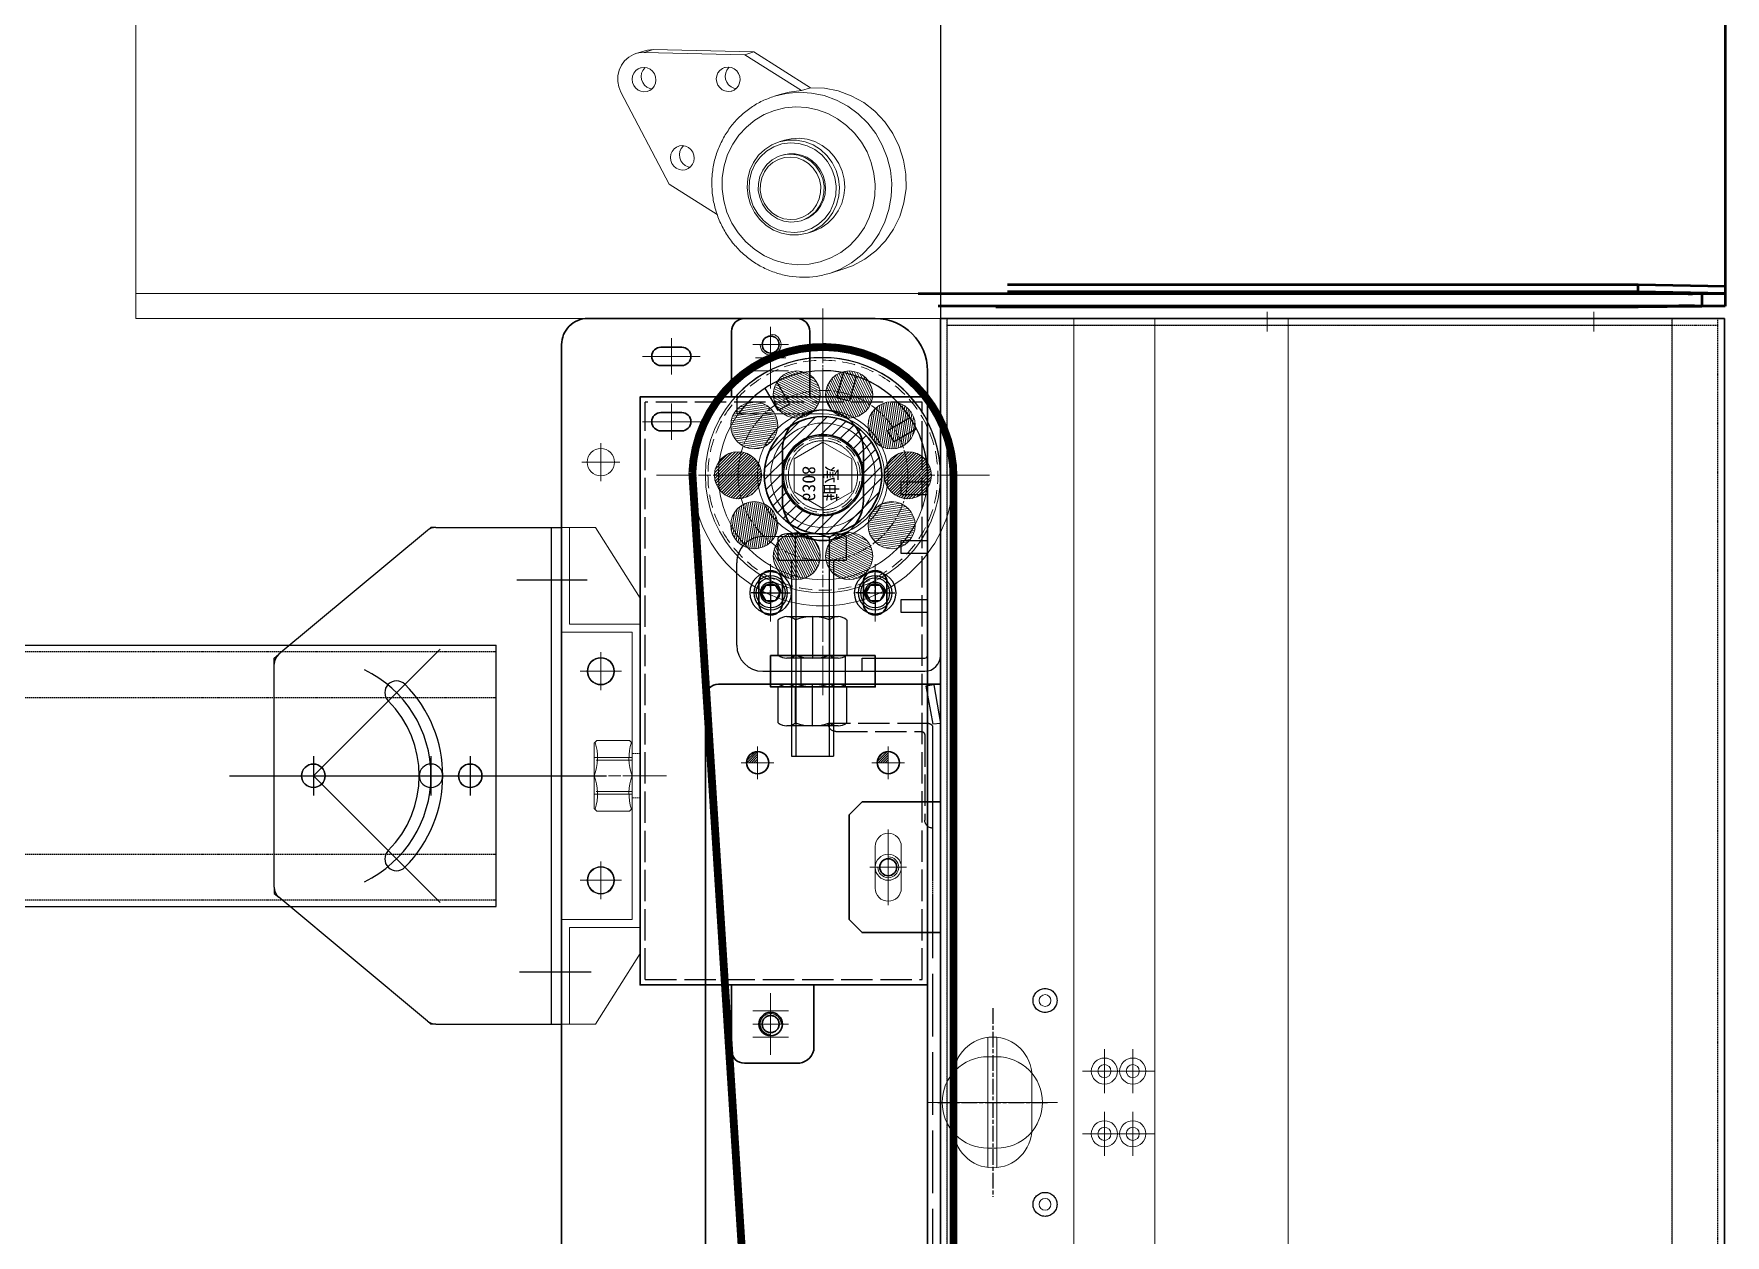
# Model space of a CAD drawing. Header units: millimetres. Extents: x 845401 to 948039, y 511594 to 550263.
# Drawn here: x 943122 to 943769, y 534591 to 535051 of the extents above; entities that cross this region are included whole.
import ezdxf

# ---------------------------------------------------------------- set-up
doc = ezdxf.new("R2010")
doc.units = ezdxf.units.MM
for name, pattern in [('ACAD_ISO02W100', [15, 12, -3]), ('AM_ISO02W050', [7.5, 6, -1.5]), ('AM_ISO08W050', [18, 12, -1.5, 3, -1.5]), ('AM_ISO08W050x2', [9, 6, -0.75, 1.5, -0.75]), ('CENTER', [0]), ('CENTER1', [28, 25, -1, 1, -1]), ('CENTER2', [28.575, 19.05, -3.175, 3.175, -3.175]), ('CENTERX2', [4, 2.5, -0.5, 0.5, -0.5]), ('DASHED', [0.75, 0.5, -0.25]), ('DASHED2', [0.375, 0.25, -0.125]), ('HIDDEN', [0.375, 0.25, -0.125])]:
    doc.linetypes.add(name, pattern=pattern)
for name, color, linetype in [('00', 7, 'Continuous'), ('1轮廓实线层', 7, 'Continuous'), ('21', 1, 'Continuous'), ('2细线层', 4, 'Continuous'), ('3中心线层', 1, 'CENTER'), ('4虚线层', 6, 'DASHED'), ('5剖面线层', 2, 'Continuous'), ('CK_LEVEL_1', 7, 'Continuous'), ('CL', 7, 'Continuous'), ('DIM', 2, 'Continuous'), ('虚线', 4, 'ACAD_ISO02W100')]:
    doc.layers.add(name, color=color, linetype=linetype)
for name, color, linetype, lineweight in [('A-剖-0.10mm.......SECT-L01', 255, 'Continuous', 18), ('AM_3', 6, 'AM_ISO02W050', 25), ('AM_7', 4, 'AM_ISO08W050', 25), ('中心线', 1, 'CENTER', 9), ('剖面线', 6, 'Continuous', 15), ('可见 (ISO)', 7, 'Continuous', 50), ('粗实线', 7, 'Continuous', 30), ('细实线', 2, 'Continuous', 18)]:
    doc.layers.add(name, color=color, linetype=linetype, lineweight=lineweight)

# ---------------------------------------------------------------- blocks, each defined once
blk = doc.blocks.new('G$CD3C57BF2')
blk.add_line((1458.53, 317.92), (2538.03, 317.92))
at = {"color": 0, "lineweight": 9}
blk.add_line((2528.5, 317.92), (2528.5, 9.92), dxfattribs=at)
at = {"color": 0, "linetype": 'Continuous', "lineweight": 9}
for p, q in [((2519.05, 280.98), (2520.76, 275.44)), ((2449.79, 268.14), (2436.05, 246.42)), ((2449.79, 268.14), (2450.85, 264.71)), ((2504.72, 269.02), (2505.35, 266.99)), ((2450.85, 264.71), (2437.11, 243)), ((2452.3, 256.49), (2452.96, 254.39)), ((2469.82, 258.18), (2470.45, 256.15)), ((2436.05, 246.42), (2435.15, 207.93)), ((2436.05, 246.42), (2437.11, 243)), ((2437.11, 243), (2436.22, 204.5)), ((2486.61, 214.11), (2498.24, 232.49)), ((2451.43, 195.62), (2486.61, 214.11)), ((2435.15, 207.93), (2436.22, 204.5)), ((2435.59, 204.81), (2436.65, 201.38))]:
    blk.add_line(p, q, dxfattribs=at)
for points in [[(2519.05, 280.98), (2517.83, 284.26), (2515.34, 288.96), (2512.13, 293.21), (2508.26, 296.92), (2503.84, 299.98), (2498.96, 302.34), (2493.76, 303.93), (2488.34, 304.72), (2482.85, 304.68), (2477.42, 303.81), (2472.17, 302.14), (2467.23, 299.71), (2462.73, 296.58), (2458.76, 292.82), (2455.43, 288.52), (2452.81, 283.78), (2450.98, 278.72), (2449.96, 273.47), (2449.79, 268.14)], [(2505.55, 294.45), (2501.09, 296.65), (2496.33, 298.2), (2491.38, 299.07), (2486.33, 299.24), (2481.3, 298.72), (2476.38, 297.51), (2471.67, 295.63), (2467.28, 293.13), (2463.28, 290.06), (2459.76, 286.47), (2456.8, 282.44), (2454.45, 278.06), (2452.75, 273.4), (2451.76, 268.58), (2451.47, 263.68), (2451.91, 258.8), (2452.96, 254.39)], [(2503.21, 288.79), (2499.4, 290.66), (2495.34, 291.98), (2491.12, 292.73), (2486.82, 292.88), (2482.53, 292.43), (2478.33, 291.4), (2474.32, 289.8), (2470.57, 287.67), (2467.16, 285.04), (2464.16, 281.98), (2461.63, 278.55), (2459.62, 274.81), (2458.18, 270.84), (2457.33, 266.72), (2457.09, 262.54), (2457.46, 258.39), (2458.44, 254.33), (2460.01, 250.47), (2462.14, 246.87), (2464.77, 243.62), (2467.86, 240.78), (2471.33, 238.41)], [(2520.76, 275.44), (2519.23, 279.44), (2516.74, 283.92), (2513.58, 287.97), (2509.82, 291.51), (2505.55, 294.45)], [(2471.33, 238.41), (2475.32, 236.46), (2479.59, 235.12), (2484.02, 234.41), (2488.53, 234.36), (2493.02, 234.95), (2497.37, 236.19), (2501.5, 238.04), (2505.31, 240.47), (2508.71, 243.41), (2511.64, 246.8), (2514.02, 250.56), (2515.81, 254.62), (2516.96, 258.87), (2517.44, 263.24), (2517.25, 267.61), (2516.39, 271.89), (2514.88, 275.99), (2512.75, 279.81), (2510.06, 283.26), (2506.85, 286.28), (2503.21, 288.79)], [(2496.89, 278.8), (2494.06, 280.14), (2491.02, 280.97), (2487.87, 281.28), (2484.7, 281.05), (2481.61, 280.29), (2478.69, 279.02), (2476.03, 277.28), (2473.71, 275.13), (2471.8, 272.63), (2470.37, 269.85), (2469.44, 266.88), (2469.06, 263.82), (2469.24, 260.74), (2469.82, 258.18)], [(2497.52, 276.77), (2494.52, 278.17), (2491.28, 279.01), (2487.94, 279.25), (2484.59, 278.89), (2481.36, 277.93), (2478.34, 276.43), (2475.66, 274.41), (2473.39, 271.96), (2471.61, 269.16), (2470.39, 266.09), (2469.77, 262.87), (2469.76, 259.61), (2470.45, 256.15)], [(2504.72, 269.02), (2504.58, 269.44), (2503.34, 272.25), (2501.6, 274.79), (2499.43, 277), (2496.89, 278.8)], [(2497.05, 275.64), (2494.03, 277.02), (2490.78, 277.8), (2487.42, 277.95), (2484.08, 277.46), (2480.9, 276.35), (2477.98, 274.65), (2475.45, 272.45), (2473.4, 269.82), (2471.91, 266.86), (2471.04, 263.68), (2470.82, 260.42), (2471.26, 257.19), (2472.34, 254.12), (2474.02, 251.32), (2476.24, 248.91), (2478.91, 246.97)], [(2494.85, 272.16), (2492.71, 273.16), (2490.4, 273.76), (2488.01, 273.93), (2485.62, 273.67), (2483.31, 273), (2481.16, 271.92), (2479.24, 270.48), (2477.62, 268.73), (2476.35, 266.72), (2475.48, 264.54), (2475.03, 262.24), (2475.02, 259.91), (2475.52, 257.44)], [(2495.02, 271.64), (2492.57, 272.74), (2489.93, 273.32), (2487.21, 273.35), (2484.53, 272.84), (2482.01, 271.79), (2479.76, 270.27), (2477.88, 268.33), (2476.44, 266.06), (2475.51, 263.56), (2475.14, 260.93), (2475.34, 258.31), (2475.68, 256.91)], [(2494.55, 270.5), (2492.3, 271.52), (2489.87, 272.05), (2487.37, 272.08), (2484.9, 271.61), (2482.59, 270.65), (2480.51, 269.24), (2478.78, 267.46), (2477.46, 265.37), (2476.61, 263.07), (2476.26, 260.66), (2476.44, 258.24), (2477.14, 255.92), (2478.32, 253.8), (2479.93, 251.98), (2481.91, 250.52)], [(2478.91, 246.97), (2481.93, 245.59), (2485.18, 244.81), (2488.54, 244.66), (2491.88, 245.15), (2495.07, 246.26), (2497.98, 247.96), (2500.52, 250.16), (2502.57, 252.79), (2504.06, 255.75), (2504.93, 258.93), (2505.15, 262.19), (2504.71, 265.42), (2503.63, 268.49), (2501.94, 271.29), (2499.72, 273.7), (2497.05, 275.64)], [(2500.45, 265.17), (2499.64, 267.14), (2498.38, 269.1), (2496.77, 270.79), (2494.85, 272.16)], [(2505.35, 266.99), (2504.22, 269.74), (2502.46, 272.48), (2500.2, 274.85), (2497.52, 276.77)], [(2478.28, 246.37), (2481.29, 244.97), (2484.52, 244.13), (2487.86, 243.89), (2491.21, 244.25), (2494.45, 245.2), (2497.46, 246.71), (2500.15, 248.72), (2502.41, 251.18), (2504.19, 253.98), (2505.41, 257.04), (2506.04, 260.26), (2506.04, 263.52), (2505.35, 266.99)], [(2481.91, 250.52), (2484.16, 249.51), (2486.59, 248.98), (2489.09, 248.95), (2491.55, 249.42), (2493.87, 250.38), (2495.94, 251.78), (2497.68, 253.57), (2499, 255.66), (2499.85, 257.96), (2500.19, 260.37), (2500.01, 262.79), (2499.32, 265.11), (2498.14, 267.23), (2496.53, 269.05), (2494.55, 270.5)], [(2500.61, 264.65), (2500.2, 265.77), (2498.92, 268.07), (2497.17, 270.06), (2495.02, 271.64)], [(2450.85, 264.71), (2451.42, 260.01), (2452.3, 256.49)], [(2481.27, 249.92), (2483.72, 248.82), (2486.36, 248.24), (2489.08, 248.2), (2491.76, 248.72), (2494.28, 249.76), (2496.53, 251.29), (2498.42, 253.23), (2499.85, 255.5), (2500.78, 258), (2501.15, 260.62), (2500.96, 263.25), (2500.61, 264.65)], [(2470.45, 256.15), (2471.58, 253.4), (2473.34, 250.65), (2475.6, 248.28), (2478.28, 246.37)], [(2475.68, 256.91), (2476.09, 255.78), (2477.37, 253.48), (2479.13, 251.5), (2481.27, 249.92)], [(2442.01, 235.28), (2441.94, 235.55), (2441.82, 236.73), (2442.02, 237.9), (2442.52, 238.99), (2443.3, 239.92), (2444.29, 240.63), (2445.44, 241.07), (2446.65, 241.22), (2447.86, 241.05), (2448.97, 240.58)], [(2450.05, 239.66), (2449.92, 238.86), (2449.41, 237.77), (2448.64, 236.84), (2447.64, 236.13), (2446.5, 235.69), (2445.28, 235.55), (2444.08, 235.72), (2442.96, 236.19)], [(2448.97, 240.58), (2449.92, 239.84), (2450.63, 238.89), (2450.99, 238.06)], [(2442.96, 236.19), (2442.02, 236.92), (2441.88, 237.1)], [(2444.03, 232.76), (2443.08, 233.49), (2442.37, 234.44), (2442.01, 235.28)], [(2450.99, 238.06), (2451.06, 237.79), (2451.18, 236.61), (2450.98, 235.44), (2450.48, 234.35), (2449.7, 233.41), (2448.71, 232.7), (2447.56, 232.26), (2446.35, 232.12), (2445.14, 232.29), (2444.03, 232.76)], [(2472.07, 217.74), (2471.99, 218.01), (2471.87, 219.18), (2472.07, 220.36), (2472.57, 221.45), (2473.35, 222.38), (2474.34, 223.09), (2475.49, 223.53), (2476.71, 223.67), (2477.91, 223.5), (2479.03, 223.04)], [(2480.11, 222.12), (2479.97, 221.32), (2479.47, 220.23), (2478.69, 219.3), (2477.7, 218.59), (2476.55, 218.15), (2475.33, 218.01), (2474.13, 218.18), (2473.01, 218.64)], [(2481.04, 220.52), (2481.11, 220.25), (2481.23, 219.07), (2481.03, 217.9), (2480.53, 216.81), (2479.75, 215.87), (2478.76, 215.16), (2477.62, 214.72), (2476.4, 214.58), (2475.19, 214.75), (2474.08, 215.22)], [(2479.03, 223.04), (2479.97, 222.3), (2480.68, 221.35), (2481.04, 220.52)], [(2473.01, 218.64), (2472.07, 219.38), (2471.93, 219.56)], [(2474.08, 215.22), (2473.13, 215.95), (2472.42, 216.9), (2472.07, 217.74)], [(2435.15, 207.93), (2435.33, 205.84), (2435.59, 204.81)], [(2442.14, 203.09), (2442.06, 203.36), (2441.94, 204.54), (2442.14, 205.71), (2442.65, 206.8), (2443.42, 207.73), (2444.42, 208.44), (2445.56, 208.88), (2446.78, 209.03), (2447.98, 208.86), (2449.1, 208.39)], [(2450.18, 207.47), (2450.04, 206.67), (2449.54, 205.58), (2448.76, 204.65), (2447.77, 203.94), (2446.62, 203.5), (2445.41, 203.36), (2444.2, 203.53), (2443.08, 204)], [(2449.1, 208.39), (2450.04, 207.65), (2450.75, 206.7), (2451.11, 205.87)], [(2436.22, 204.5), (2436.39, 202.42), (2436.65, 201.38)], [(2436.65, 201.38), (2437, 200.43), (2438.03, 198.61), (2439.42, 197.04), (2441.12, 195.79), (2443.06, 194.92), (2445.15, 194.45), (2447.31, 194.41), (2449.43, 194.81), (2451.43, 195.62)], [(2443.08, 204), (2442.14, 204.73), (2442, 204.91)], [(2444.15, 200.57), (2443.2, 201.3), (2442.49, 202.25), (2442.14, 203.09)], [(2451.11, 205.87), (2451.18, 205.6), (2451.3, 204.42), (2451.1, 203.25), (2450.6, 202.16), (2449.82, 201.22), (2448.83, 200.51), (2447.69, 200.07), (2446.47, 199.93), (2445.26, 200.1), (2444.15, 200.57)]]:
    blk.add_lwpolyline(points, dxfattribs=at)
for points in [[(2468.29, 235.22), (2473.03, 232.91), (2478.09, 231.33), (2483.36, 230.51), (2488.71, 230.48), (2494.02, 231.24), (2499.17, 232.76), (2504.03, 235.02), (2508.5, 237.96), (2512.47, 241.51), (2515.86, 245.6), (2518.58, 250.12), (2520.58, 254.97), (2521.82, 260.04), (2522.27, 265.22), (2521.91, 270.4), (2520.76, 275.44)], [(2452.96, 254.39), (2454.79, 249.75), (2457.3, 245.42), (2460.43, 241.5), (2464.11, 238.08), (2468.29, 235.22)]]:
    blk.add_spline(points, degree=3, dxfattribs=at)
at = {"layer": 'CK_LEVEL_1', "color": 0, "lineweight": 9}
blk.add_line((2538.03, 9.92), (1417.03, 9.92), dxfattribs=at)
at = {"layer": 'DIM', "color": 0, "lineweight": 9}
blk.add_line((2538.03, 9.92), (2538.03, 317.92), dxfattribs=at)
at = {"layer": '可见 (ISO)'}
for p, q in [((12.01, 618.21), (2533.33, 618.21)), ((2525.76, 618.21), (2525.18, 584.98)), ((2528.42, 618.21), (2527.83, 584.98)), ((2528.55, 618.21), (2528.55, 309.34)), ((2533.24, 317), (2533.24, 618.21)), ((2533.33, 618.21), (2533.7, 584.98)), ((2528.21, 609.34), (2528.45, 609.34)), ((2528.21, 606.68), (2528.21, 609.34)), ((2528.45, 609.34), (2533.3, 609.34)), ((2528.5, 309.34), (2528.5, 609.34)), ((2533.27, 609.34), (2533.27, 317)), ((2533.3, 609.34), (2533.46, 609.34)), ((2533.46, 609.34), (2533.46, 606.68)), ((2528.45, 606.68), (2528.21, 606.68)), ((2528.42, 606.68), (2528.21, 606.68)), ((2528.5, 602.19), (2528.42, 606.68)), ((2528.5, 339.08), (2528.5, 604.03)), ((2533.33, 606.68), (2533.27, 601.92)), ((2533.27, 339.08), (2533.27, 604.03)), ((2533.46, 606.68), (2533.3, 606.68)), ((2533.33, 606.68), (2533.46, 606.68)), ((2527.83, 584.98), (2525.18, 584.98)), ((2525.18, 584.98), (2525.18, 343.57)), ((2527.83, 584.98), (2527.83, 343.57)), ((2533.7, 584.98), (2533.7, 339.08))]:
    blk.add_line(p, q, dxfattribs=at)
for centre, major_axis, ratio, start_param, end_param in [((2528.45, 604.03), (0, 5.31), 0.017535, 4.712389, 7.330383), ((2533.3, 604.03), (0, 5.31), 0.011242, -1.047198, 2.617994), ((2528.45, 604.03), (0, 2.66), 0.017535, 4.712389, 6.283185), ((2533.3, 604.03), (0, 2.66), 0.011242, 0, 1.570796)]:
    blk.add_ellipse(centre, major_axis=major_axis, ratio=ratio, start_param=start_param, end_param=end_param, dxfattribs=at)
blk = doc.blocks.new('A$C5FC54899')
at = {"color": 1, "linetype": 'CENTER', "lineweight": -2, "ltscale": 3}
for p, q in [((14.5, 13), (14.5, 0)), ((0, 6.5), (29, 6.5))]:
    blk.add_line(p, q, dxfattribs=at)
at = {"color": 0, "linetype": 'ByBlock', "lineweight": -2}
blk.add_lwpolyline([(6.5, 1.5), (22.5, 1.5, 0.414214), (27.5, 6.5, 0.414214), (22.5, 11.5), (6.5, 11.5, 0.414214), (1.5, 6.5, 0.414214)], format="xyb", close=True, dxfattribs=at)
blk = doc.blocks.new('A$C4D7926B7')
at = {"layer": '粗实线'}
blk.add_lwpolyline([(5, -5), (5, -5), (0, 0), (0, 30), (50, 30), (50, 0), (45, -5), (5, -5)], dxfattribs=at)
at = {"layer": '虚线', "color": 4, "linetype": 'DASHED'}
blk.add_line((0, 27), (50, 27), dxfattribs=at)
at = {"color": 0, "linetype": 'ByBlock', "lineweight": -2}
blk.add_blockref('A$C5FC54899', (10.5, 3.5), dxfattribs=at)
blk = doc.blocks.new('G$CAE280B22')
at = {"color": 1}
for p, q in [((24.76, 49.84), (24.76, 0)), ((0, 26.62), (49.52, 26.62)), ((0, 23.22), (49.52, 23.22))]:
    blk.add_line(p, q, dxfattribs=at)
blk.add_lwpolyline([(24.76, 5.72), (24.76, 5.72, 0.414214), (42.26, 23.22), (42.26, 26.62, 0.414214), (24.76, 44.12), (24.76, 44.12, 0.414214), (7.26, 26.62), (7.26, 23.22, 0.414214)], format="xyb", close=True)
blk = doc.blocks.new('G$CD2AE9158')
at = {"layer": 'A-剖-0.10mm.......SECT-L01'}
for radius in [5, 2.5]:
    blk.add_circle((8.42, 8.42), radius, dxfattribs=at)
at = {"layer": '中心线'}
for p, q in [((8.42, 16.84), (8.42, 0)), ((16.84, 8.42), (0, 8.42))]:
    blk.add_line(p, q, dxfattribs=at)
blk = doc.blocks.new('A$Cf8422c05')
at = {"layer": 'A-剖-0.10mm.......SECT-L01'}
for p, q in [((1302.5, 315, 5928.22), (2.5, 315, -1976.07)), ((5, 37.5, -1975.93), (5, 315, -1960.14)), ((1302.5, 117, 473.97), (2.5, 117, -7430.33)), ((1302.5, 37.5, 5928.22), (2.5, 37.5, -1976.07))]:
    blk.add_line(p, q, dxfattribs=at)
at = {"layer": '中心线', "linetype": 'Continuous'}
for p, q in [((0, 285, -1990.3), (7.5, 285, -1947.62)), ((0, 160, -1990.3), (7.5, 160, -1947.62))]:
    blk.add_line(p, q, dxfattribs=at)
at = {"layer": '粗实线'}
for p, q in [((2.5, 35, -1976.07), (2.5, 335, -1976.07)), ((1302.5, 335, 5928.22), (2.5, 335, -1976.07)), ((1302.5, 35, 5928.22), (2.5, 35, -1976.07))]:
    blk.add_line(p, q, dxfattribs=at)
at = {"layer": '虚线', "color": 4, "linetype": 'DASHED'}
for p, q in [((1302.5, 332.5, 5928.22), (2.5, 332.5, -1976.07)), ((5, 315, -1960.14), (5, 332.5, -1959.14)), ((2.5, 38, -1976.07), (2.5, 38, -1976.07))]:
    blk.add_line(p, q, dxfattribs=at)
at = {"color": 1, "rotation": 359.9999999928111}
blk.add_blockref('G$CAE280B22', (277.74, 29.9, 5928.22), dxfattribs=at)
at = {"color": 0, "linetype": 'ByBlock', "lineweight": -2, "xscale": -1}
blk.add_blockref('A$C4D7926B7', (237.5, 5, -1976.07), dxfattribs=at)
at = {"layer": 'A-剖-0.10mm.......SECT-L01', "rotation": 269.9999999928111}
for p in [(282.08, 116.98, 5928.22), (306.08, 116.98, 5928.22), (282.08, 106.14, 5928.22), (306.08, 106.14, 5928.22)]:
    blk.add_blockref('G$CD2AE9158', p, dxfattribs=at)
blk = doc.blocks.new('G$C91213870')
for p, q in [((53.59, 35.97), (33.59, 35.97)), ((43.59, 5.97), (43.59, 20.97))]:
    blk.add_line(p, q)
at = {"color": 7, "lineweight": -3}
blk.add_line((33.59, 5.97), (53.59, 5.97), dxfattribs=at)
for centre in [(4.59, 40.97), (82.59, 40.97)]:
    blk.add_circle(centre, 2.25)
for centre, start, end in [((33.59, 20.97), 90, 270), ((53.59, 20.97), 270, 90)]:
    blk.add_arc(centre, 15, start, end)
at = {"layer": 'AM_3', "ltscale": 10}
for centre in [(4.59, 40.97), (82.59, 40.97)]:
    blk.add_circle(centre, 4.59, dxfattribs=at)
at = {"layer": 'AM_7', "linetype": 'AM_ISO08W050x2'}
for p, q in [((43.59, 0), (43.59, 41.93)), ((7.51, 20.97), (79.67, 20.97))]:
    blk.add_line(p, q, dxfattribs=at)
blk = doc.blocks.new('A$Cef386114')
at = {"layer": 'A-剖-0.10mm.......SECT-L01'}
for p, q in [((1302.5, 168, 473.97), (2.5, 168, -7430.33)), ((1302.5, 86, 473.97), (2.5, 86, -7430.33))]:
    blk.add_line(p, q, dxfattribs=at)
at = {"layer": '中心线', "linetype": 'Continuous'}
for p, q in [((0, 285, -1990.3), (7.5, 285, -1947.62)), ((0, 160, -1990.3), (7.5, 160, -1947.62))]:
    blk.add_line(p, q, dxfattribs=at)
at = {"layer": '粗实线'}
for p, q in [((2.5, 35, -1976.07), (2.5, 335, -1976.07)), ((1302.5, 335, 5928.22), (2.5, 335, -1976.07)), ((1302.5, 35, 5928.22), (2.5, 35, -1976.07))]:
    blk.add_line(p, q, dxfattribs=at)
at = {"layer": '虚线', "color": 4, "linetype": 'DASHED'}
for p, q in [((1302.5, 332.5, 5928.22), (2.5, 332.5, -1976.07)), ((5, 315, -1960.14), (5, 332.5, -1959.14)), ((1302.5, 315, 5928.22), (2.5, 315, -1976.07)), ((5, 37.5, -1975.93), (5, 315, -1960.14)), ((1302.5, 37.5, 5928.22), (2.5, 37.5, -1976.07))]:
    blk.add_line(p, q, dxfattribs=at)
blk.add_blockref('G$C91213870', (258.91, 34.04, 5928.22))
at = {"color": 0, "linetype": 'ByBlock', "lineweight": -2, "xscale": -1}
blk.add_blockref('A$C4D7926B7', (237.5, 5, -1976.07), dxfattribs=at)
blk = doc.blocks.new('A$C040F782D12')
for p, q in [((862828.36, -655715.14), (862866.86, -655715.14)), ((862828.36, -655715.14), (862828.36, -655715.14)), ((862868.36, -655716.64), (862868.36, -655755.14)), ((862863.86, -655718.14), (862831.36, -655718.14)), ((862865.36, -655752.14), (862865.36, -655719.64)), ((862868.36, -655755.14), (862868.36, -655755.14))]:
    blk.add_line(p, q)
for centre, radius, start, end in [((862831.36, -655715.14), 3, 180, 270), ((862866.86, -655716.64), 1.5, 0, 90), ((862863.86, -655719.64), 1.5, 0, 90), ((862868.36, -655752.14), 3, 180, 270)]:
    blk.add_arc(centre, radius, start, end)
blk = doc.blocks.new('A$C433C1705')
at = {"layer": '虚线', "ltscale": 5}
blk.add_blockref('A$C040F782D12', (-862828.36, 655755.14), dxfattribs=at)
blk = doc.blocks.new('G$C56B2856F')
at = {"linetype": 'ByBlock', "lineweight": -2}
h = blk.add_hatch(dxfattribs=at)
h.set_pattern_fill('ANSI31', color=0, scale=0.2, style=0)
h.set_pattern_definition([(45, (-3782.49265, -49905.5814), (-0.449012806, 0.449012806), [])])
h.paths.add_polyline_path([(4.25, 0), (0, 0), (0, -4.25, 0.414214)])
at = {"color": 1, "linetype": 'CENTER', "lineweight": -2, "ltscale": 3}
for p, q in [((-6.25, 0), (6.25, 0)), ((0, 6.25), (0, -6.25))]:
    blk.add_line(p, q, dxfattribs=at)
at = {"color": 0, "linetype": 'ByBlock', "lineweight": -2}
blk.add_circle((0, 0), 4.25, dxfattribs=at)
blk = doc.blocks.new('G$C93B904BA')
at = {"color": 1, "linetype": 'CENTER', "lineweight": -2, "ltscale": 3}
for p, q in [((0, 7), (0, -7)), ((-7, 0), (7, 0))]:
    blk.add_line(p, q, dxfattribs=at)
at = {"color": 0, "linetype": 'ByBlock', "lineweight": -2}
blk.add_circle((0, 0), 5, dxfattribs=at)
blk = doc.blocks.new('A$C9d1b3039')
at = {"layer": '中心线', "ltscale": 4}
for p, q in [((130, 18.18, -1976.07), (130, 31.81, -1976.07)), ((136.82, 25, -1976.07), (123.18, 25, -1976.07))]:
    blk.add_line(p, q, dxfattribs=at)
at = {"layer": '粗实线'}
for p, q in [((0, 90, -1976.07), (0, 90, -1976.07)), ((0, 5, -1976.07), (0, 90, -1976.07)), ((1020, 90, -1976.07), (0, 90, -1976.07)), ((470, 0, -1976.07), (5, 0, -1976.07))]:
    blk.add_line(p, q, dxfattribs=at)
blk.add_circle((130, 25, -1976.07), 4.5, dxfattribs=at)
blk.add_arc((5, 5, -1976.07), 5, 180, 270, dxfattribs=at)
at = {"layer": '虚线', "ltscale": 2}
for p, q in [((0.23, 87.4, -1976.07), (15, 90, -1976.07)), ((0.23, 87.4, -1976.07), (0.75, 84.44, -1976.07)), ((0.75, 84.44, -1976.07), (15.26, 87, -1976.07)), ((15, 90, -1976.07), (15.26, 87, -1976.07)), ((1004.74, 87, -1976.07), (15.26, 87, -1976.07))]:
    blk.add_line(p, q, dxfattribs=at)
at = {"color": 0, "linetype": 'ByBlock', "lineweight": -2, "xscale": -1}
for name, p in [('G$C56B2856F', (30, 70, -1976.07)), ('G$C93B904BA', (70, 70, -1976.07)), ('G$C56B2856F', (30, 20, -1976.07))]:
    blk.add_blockref(name, p, dxfattribs=at)
at = {"layer": '虚线', "ltscale": 2, "xscale": -1}
blk.add_blockref('A$C433C1705', (55.02, 47, -1976.07), dxfattribs=at)
blk = doc.blocks.new('A$C008b7379')
at = {"color": 0, "linetype": 'ByBlock', "lineweight": -2}
for centre in [(55, 200, -1976.07), (135, 200, -1976.07), (215, 200, -1976.07)]:
    blk.add_circle(centre, 5.25, dxfattribs=at)
at = {"layer": '中心线'}
for p, q in [((105, 298, -1976.07), (105, 312, -1976.07)), ((170, 315.77, -1976.07), (170, 304.23, -1976.07)), ((210, 315.77, -1976.07), (210, 304.23, -1976.07)), ((94, 305, -1976.07), (116, 305, -1976.07)), ((164.24, 310, -1976.07), (175.77, 310, -1976.07)), ((204.24, 310, -1976.07), (215.77, 310, -1976.07)), ((60, 266.5, -1976.07), (60, 303.5, -1976.07)), ((32, 285, -1976.07), (88, 285, -1976.07)), ((125.23, 285, -1976.07), (144.18, 285, -1976.07)), ((105, 258, -1976.07), (105, 272, -1976.07)), ((10, 270.77, -1976.07), (10, 259.23, -1976.07)), ((170, 265.77, -1976.07), (170, 254.23, -1976.07)), ((4.24, 265, -1976.07), (15.77, 265, -1976.07)), ((94, 265, -1976.07), (116, 265, -1976.07)), ((164.24, 260, -1976.07), (175.77, 260, -1976.07)), ((14.5, 238, -1976.07), (14.5, 216, -1976.07)), ((39.5, 238, -1976.07), (39.5, 216, -1976.07)), ((7.5, 227, -1976.07), (21.5, 227, -1976.07)), ((32.5, 227, -1976.07), (46.5, 227, -1976.07)), ((55, 207.25, -1976.07), (55, 192.75, -1976.07)), ((135, 207.25, -1976.07), (135, 192.75, -1976.07)), ((215, 207.25, -1976.07), (215, 192.75, -1976.07)), ((47.75, 200, -1976.07), (62.25, 200, -1976.07)), ((127.75, 200, -1976.07), (142.25, 200, -1976.07)), ((207.75, 200, -1976.07), (222.25, 200, -1976.07))]:
    blk.add_line(p, q, dxfattribs=at)
at = {"layer": '中心线', "color": 1, "linetype": 'CENTER2', "ltscale": 8}
for p, q in [((270, 270.76, -1976.07), (270, 259.23, -1976.07)), ((275.77, 265, -1976.07), (264.23, 265, -1976.07))]:
    blk.add_line(p, q, dxfattribs=at)
at = {"layer": '粗实线'}
for p, q in [((20, 325, -1976.07), (1250, 325, -1976.07)), ((0, 195, -1976.07), (0, 305, -1976.07)), ((390, 185, -1976.07), (10, 185, -1976.07))]:
    blk.add_line(p, q, dxfattribs=at)
at = {"layer": '粗实线', "elevation": -1976.07}
for points in [[(109, 300.5), (101, 300.5, -0.414214), (96.5, 305, -0.414214), (101, 309.5), (109, 309.5, -0.414214), (113.5, 305, -0.414214)], [(50.5, 300.5), (69.5, 300.5, -0.414214), (85, 285, -0.414214), (69.5, 269.5), (50.5, 269.5, -0.414214), (35, 285, -0.414214)], [(109, 260.5), (101, 260.5, -0.414214), (96.5, 265, -0.414214), (101, 269.5), (109, 269.5, -0.414214), (113.5, 265, -0.414214)], [(11, 223), (11, 231, -0.414214), (14.5, 234.5), (14.5, 234.5, -0.414214), (18, 231), (18, 223, -0.414214), (14.5, 219.5), (14.5, 219.5, -0.414214)], [(36, 223), (36, 231, -0.414214), (39.5, 234.5), (39.5, 234.5, -0.414214), (43, 231), (43, 223, -0.414214), (39.5, 219.5), (39.5, 219.5, -0.414214)]]:
    blk.add_lwpolyline(points, format="xyb", close=True, dxfattribs=at)
blk.add_lwpolyline([(129, 305), (141, 305), (141, 265), (129, 265)], close=True, dxfattribs=at)
at = {"layer": '粗实线'}
for centre, radius in [((170, 310, -1976.07), 4.25), ((210, 310, -1976.07), 3.25), ((10, 265, -1976.07), 3.25), ((170, 260, -1976.07), 4.25)]:
    blk.add_circle(centre, radius, dxfattribs=at)
at = {"layer": '粗实线', "linetype": 'CENTER1'}
blk.add_circle((270, 265, -1976.07), 3.25, dxfattribs=at)
at = {"layer": '粗实线'}
for centre, radius, start, end in [((20, 305, -1976.07), 20, 90, 180), ((10, 195, -1976.07), 10, 180, 270)]:
    blk.add_arc(centre, radius, start, end, dxfattribs=at)
at = {"layer": '细实线'}
for centre in [(210, 310, -1976.07), (10, 265, -1976.07)]:
    blk.add_arc(centre, 4, 270, 180, dxfattribs=at)
at = {"layer": '细实线', "linetype": 'CENTER1'}
blk.add_arc((270, 265, -1976.07), 4, 90, 0, dxfattribs=at)
at = {"layer": '虚线'}
for p, q in [((129, 293.5, -1976.07), (141, 293.5, -1976.07)), ((129, 276.5, -1976.07), (141, 276.5, -1976.07))]:
    blk.add_line(p, q, dxfattribs=at)
blk = doc.blocks.new('6308zza')
h = blk.add_hatch()
h.set_pattern_fill('ANSI31', color=2, scale=0.25, style=0)
h.set_pattern_definition([(45, (-1872.5048, -2641.3872), (-0.561266, 0.561266), [])])
h.paths.add_polyline_path([(9, 32.5, 1), (-9, 32.5, 1)])
h = blk.add_hatch()
h.set_pattern_fill('ANSI31', color=2, scale=0.25, angle=36, style=0)
h.set_pattern_definition([(81, (37.6802, -3237.5578), (-0.78397762, 0.12416986), [])])
h.paths.add_polyline_path([(-28.1, 26.29, 1), (-10.1, 26.29, 1)])
h = blk.add_hatch()
h.set_pattern_fill('ANSI31', color=2, scale=0.25, angle=-36, style=0)
h.set_pattern_definition([(9, (-3067.45665, -1036.2964), (-0.12416986, 0.78397762), [])])
h.paths.add_polyline_path([(10.1, 26.29, 1), (28.1, 26.29, 1)])
h = blk.add_hatch()
h.set_pattern_fill('ANSI31', color=2, scale=0.25, angle=72, style=0)
h.set_pattern_definition([(117, (1933.4727, -2597.09144), (-0.70723643, -0.36035496), [])])
h.paths.add_polyline_path([(-39.91, 10.04, 1), (-21.91, 10.04, 1)])
h = blk.add_hatch()
h.set_pattern_fill('ANSI31', color=2, scale=0.25, angle=-72, style=0)
h.set_pattern_definition([(333, (-3090.7443, 964.6244), (0.36035496, 0.70723643), [])])
h.paths.add_polyline_path([(39.91, 10.04, 1), (21.91, 10.04, 1)])
h = blk.add_hatch()
h.set_pattern_fill('ANSI31', color=2, scale=0.25, angle=108, style=0)
h.set_pattern_definition([(153, (3090.7443, -964.6244), (-0.36035496, -0.70723643), [])])
h.paths.add_polyline_path([(-39.91, -10.04, 1), (-21.91, -10.04, 1)])
h = blk.add_hatch()
h.set_pattern_fill('ANSI31', color=2, scale=0.25, angle=-108, style=0)
h.set_pattern_definition([(297, (-1933.4727, 2597.09144), (0.70723643, 0.36035496), [])])
h.paths.add_polyline_path([(39.91, -10.04, 1), (21.91, -10.04, 1)])
h = blk.add_hatch()
h.set_pattern_fill('ANSI31', color=2, scale=0.25, angle=144, style=0)
h.set_pattern_definition([(189, (3067.45665, 1036.2964), (0.12416986, -0.78397762), [])])
h.paths.add_polyline_path([(-10.1, -26.29, 1), (-28.1, -26.29, 1)])
h = blk.add_hatch()
h.set_pattern_fill('ANSI31', color=2, scale=0.25, angle=-144, style=0)
h.set_pattern_definition([(261, (-37.6802, 3237.5578), (0.78397762, -0.12416986), [])])
h.paths.add_polyline_path([(28.1, -26.29, 1), (10.1, -26.29, 1)])
h = blk.add_hatch()
h.set_pattern_fill('ANSI31', color=2, scale=0.25, angle=180, style=0)
h.set_pattern_definition([(225, (1872.5048, 2641.3872), (0.561266, -0.561266), [])])
h.paths.add_polyline_path([(9, -32.5, 1), (-9, -32.5, 1)])
at = {"color": 1, "linetype": 'CENTER2', "ltscale": 0.25}
for p, q in [((0, 50), (0, -50)), ((-50, 0), (50, 0))]:
    blk.add_line(p, q, dxfattribs=at)
at = {"color": 2}
for centre, radius in [((0, 0), 45), ((0, 0), 40), ((0, 32.5), 9), ((-19.1, 26.29), 9), ((19.1, 26.29), 9), ((0, 0), 25), ((0, 0), 20), ((-30.91, 10.04), 9), ((30.91, 10.04), 9), ((-30.91, -10.04), 9), ((30.91, -10.04), 9), ((-19.1, -26.29), 9), ((19.1, -26.29), 9), ((0, -32.5), 9)]:
    blk.add_circle(centre, radius, dxfattribs=at)
at = {"color": 1, "linetype": 'CENTER2', "ltscale": 0.25}
blk.add_circle((0, 0), 32.5, dxfattribs=at)
at = {"color": 3, "insert": (-10.02, 5.53), "char_height": 5, "width": 23.1038, "attachment_point": 1}
blk.add_mtext('{\\fSimSun|b0|i0|c134|p54;轴承}6308', dxfattribs=at)
blk = doc.blocks.new('ztt2015-05-20e')
at = {"layer": '剖面线'}
h = blk.add_hatch(dxfattribs=at)
h.set_pattern_fill('ANSI31', color=256, scale=25, style=0)
h.set_pattern_definition([(45, (-811205.8484, 604385.6305), (-2.209708691, 2.209708691), [])])
h.paths.add_polyline_path([(-7, 15.5), (-7, 22.5, 0.414214), (-29.5, 0), (-22.5, 0, -0.414214)])
h.paths.add_polyline_path([(-7, 22.5), (-7, 15.5, -0.414214), (8.5, 0), (15.5, 0, 0.414214)])
h.paths.add_polyline_path([(15.5, 0), (8.5, 0, -0.414214), (-7, -15.5), (-7, -22.5, 0.414214)])
h.paths.add_polyline_path([(-22.5, 0), (-29.5, 0, 0.414214), (-7, -22.5), (-7, -15.5, -0.414214)])
at = {"layer": '中心线'}
for p, q in [((-7, 28), (-7, -28)), ((-35, 0), (21, 0))]:
    blk.add_line(p, q, dxfattribs=at)
at = {"layer": '粗实线', "color": 0}
for radius in [22.5, 15.5]:
    blk.add_circle((-7, 0), radius, dxfattribs=at)
blk = doc.blocks.new('A$C20566805')
at = {"color": 1, "linetype": 'CENTERX2'}
for p, q in [((26, 0), (26, 52)), ((0, 26), (52, 26))]:
    blk.add_line(p, q, dxfattribs=at)
at = {"color": 0}
blk.add_lwpolyline([(19.65, 37), (13.3, 26), (19.65, 15), (32.35, 15), (38.7, 26), (32.35, 37)], close=True, dxfattribs=at)
for radius in [22.5, 15]:
    blk.add_circle((26, 26), radius, dxfattribs=at)
at = {"color": 4, "linetype": 'DASHED2'}
blk.add_circle((26, 26), 13.25, dxfattribs=at)
blk = doc.blocks.new('gzsf1234-0o9u')
at = {"color": 1, "linetype": 'CENTER2'}
for p, q in [((11.89, 46.73), (11.89, -80.78)), ((11.89, 0.48), (11.89, -34.52)), ((-51.86, -17.02), (75.65, -17.02)), ((-8.61, -17.02), (32.39, -17.02))]:
    blk.add_line(p, q, dxfattribs=at)
for radius in [50, 20]:
    blk.add_circle((11.89, -17.02), radius)
at = {"color": 4, "linetype": 'HIDDEN', "ltscale": 20}
for radius in [44, 22.5, 15, 14.25]:
    blk.add_circle((11.89, -17.02), radius, dxfattribs=at)
blk.add_blockref('6308zza', (11.89, -17.02))
at = {"color": 0}
for name, p in [('ztt2015-05-20e', (18.89, -17.02)), ('A$C20566805', (-14.11, -43.02))]:
    blk.add_blockref(name, p, dxfattribs=at)
blk = doc.blocks.new('*U95685')
for p, q in [((-14.71, 13.09), (-1.19, 13.09)), ((-15.9, -9.81), (-15.9, 9.81)), ((-14.71, 6.54), (-1.19, 6.54)), ((0, 9.81), (0, -9.81)), ((-14.71, -6.54), (-1.19, -6.54)), ((-1.19, -13.08), (-14.71, -13.08))]:
    blk.add_line(p, q)
for centre, radius, start, end in [((-10.82, 9.81), 5.08, 139.9424, 220.0576), ((-5.08, 9.81), 5.08, 319.9424, 40.0576), ((2.64, 0), 18.54, 159.34022, 200.65978), ((-18.54, 0), 18.54, 339.34022, 20.65978), ((-10.82, -9.81), 5.08, 139.9424, 220.0576), ((-5.08, -9.81), 5.08, 319.9424, 40.0576)]:
    blk.add_arc(centre, radius, start, end)
at = {"layer": '3中心线层'}
blk.add_line((-15.9, 0), (0, 0), dxfattribs=at)
blk = doc.blocks.new('*U95686')
for p, q in [((1.19, 13.08), (14.71, 13.08)), ((0, -9.81), (0, 9.81)), ((14.71, 6.54), (1.19, 6.54)), ((15.9, 9.81), (15.9, -9.81)), ((14.71, -6.54), (1.19, -6.54)), ((14.71, -13.09), (1.19, -13.09))]:
    blk.add_line(p, q)
for centre, radius, start, end in [((5.08, 9.81), 5.08, 139.9424, 220.0576), ((10.82, 9.81), 5.08, 319.9424, 40.0576), ((18.54, 0), 18.54, 159.34022, 200.65978), ((-2.64, 0), 18.54, 339.34022, 20.65978), ((5.08, -9.81), 5.08, 139.9424, 220.0576), ((10.82, -9.81), 5.08, 319.9424, 40.0576)]:
    blk.add_arc(centre, radius, start, end)
at = {"layer": '3中心线层'}
blk.add_line((15.9, 0), (0, 0), dxfattribs=at)
blk = doc.blocks.new('*U95687')
at = {"layer": '1轮廓实线层'}
for p, q in [((0, 13.08), (-8.5, 13.08)), ((0, -13.09), (0, 13.08)), ((-10, 9.81), (-10, 0)), ((0, 6.54), (-8.5, 6.54)), ((0, 8), (75, 8)), ((0, -8), (0, 8)), ((75, -8), (75, 8)), ((-10, 0), (-10, -9.81)), ((0, -6.54), (-8.5, -6.54)), ((0, -8), (75, -8)), ((0, -13.09), (-8.5, -13.09))]:
    blk.add_line(p, q, dxfattribs=at)
for centre, radius, start, end in [((-5.68, 9.81), 4.32, 130.73327, 229.26673), ((5.02, 0), 15.02, 154.17392, 205.82608), ((-5.68, -9.81), 4.32, 130.73327, 229.26673)]:
    blk.add_arc(centre, radius, start, end, dxfattribs=at)
at = {"layer": '2细线层'}
for p, q in [((0, 6.4), (75, 6.4)), ((0, -6.4), (75, -6.4))]:
    blk.add_line(p, q, dxfattribs=at)
blk = doc.blocks.new('护套')
for p, q in [((-23.5, 0), (-23.5, -33)), ((23.5, 0), (23.5, -23))]:
    blk.add_line(p, q)
blk.add_arc((0, 0), 23.5, 0, 180)
at = {"layer": '00', "ltscale": 0.08}
for centre in [(45, 20), (45, -20)]:
    blk.add_circle(centre, 3.5, dxfattribs=at)
at = {"layer": '00', "color": 4, "ltscale": 0.08}
for centre in [(45, 20), (45, -20)]:
    blk.add_arc(centre, 4, 90, 0, dxfattribs=at)
at = {"layer": '1轮廓实线层'}
for p, q in [((69, 45), (0, 45)), ((75, -23), (75, 39)), ((65, -33), (33.5, -33))]:
    blk.add_line(p, q, dxfattribs=at)
blk.add_lwpolyline([(75, 15), (70, 15), (70, 39, 0.414214), (69, 40), (0, 40, 0.72668), (-23.5, -32.37, 0.72668)], format="xyb", dxfattribs=at)
for centre, radius, start, end in [((0, 0), 45, 90, 227.16657), ((69, 39), 6, 0, 90), ((33.5, -23), 10, 180, 270), ((65, -23), 10, 270, 0)]:
    blk.add_arc(centre, radius, start, end, dxfattribs=at)
at = {"layer": '3中心线层'}
for p, q in [((45, 14), (45, 26)), ((38.37, 20), (51.63, 20)), ((0, 16.74), (0, -16.74)), ((-16.74, 0), (16.74, 0)), ((45, -26), (45, -14)), ((38.37, -20), (51.63, -20))]:
    blk.add_line(p, q, dxfattribs=at)
at = {"layer": 'CL', "ltscale": 0.08}
blk.add_line((-30.59, -33), (-23.5, -33), dxfattribs=at)
for points in [[(7.5, 40), (7.5, 30), (2.5, 30), (2.5, 40)], [(30, 40), (30, 30), (25, 30), (25, 40)], [(52.5, 40), (52.5, 30), (47.5, 30), (47.5, 40)], [(-17.8, 35.82), (-12.83, 27.23), (-17.17, 24.73), (-22.13, 33.32)], [(-37.91, 12.75), (-28.33, 10.18), (-29.62, 5.35), (-39.21, 7.92)], [(-35.82, -17.8), (-27.23, -12.83), (-24.73, -17.17), (-33.32, -22.13)]]:
    blk.add_lwpolyline(points, dxfattribs=at)
blk = doc.blocks.new('OHM08')
at = {"layer": '21', "linetype": 'Continuous'}
for p, q in [((0, 2), (0, 7.5)), ((-2, 0), (-7.5, 0)), ((-1, 0), (1, 0)), ((0, -1), (0, 1)), ((2, 0), (7.5, 0)), ((0, -2), (0, -7.5))]:
    blk.add_line(p, q, dxfattribs=at)
blk.add_lwpolyline([(3, 1.73), (0, 3.46), (-3, 1.73), (-3, -1.73), (0, -3.46), (3, -1.73)], close=True, dxfattribs=at)
for radius in [6.5, 5.63]:
    blk.add_circle((0, 0), radius, dxfattribs=at)
blk = doc.blocks.new('A$C31E67C0F')
at = {"layer": '21', "linetype": 'Continuous'}
blk.add_circle((8, 8), 8, dxfattribs=at)
at = {"linetype": 'Continuous'}
blk.add_blockref('OHM08', (8, 8), dxfattribs=at)
blk = doc.blocks.new('G$C1FFEA876')
at = {"color": 4, "linetype": 'DASHED', "lineweight": -2, "elevation": 0}
blk.add_lwpolyline([(167.44, 83.75), (167.44, 108.75), (107.44, 108.75)], dxfattribs=at)
blk.add_blockref('gzsf1234-0o9u', (95.54, 80.78))
at = {"xscale": -1}
blk.add_blockref('护套', (107.44, 63.75), dxfattribs=at)
at = {"layer": '1轮廓实线层', "xscale": -1}
for name, p in [('*U95687', (75, 59.75)), ('*U95686', (27.44, 59.75)), ('*U95685', (37.44, 59.75))]:
    blk.add_blockref(name, p, dxfattribs=at)
at = {"layer": '21', "linetype": 'Continuous'}
for p in [(54.44, 75.75), (54.44, 35.75)]:
    blk.add_blockref('A$C31E67C0F', p, dxfattribs=at)
blk = doc.blocks.new('ew323')
at = {"color": 2, "linetype": 'HIDDEN', "ltscale": 10}
for p, q in [((-1.46, 60.5), (-1.46, 46)), ((10.54, 60.5), (10.54, 46))]:
    blk.add_line(p, q, dxfattribs=at)
at = {"color": 2}
for p, q in [((-1.46, 47.25), (-1.46, 59.24)), ((10.54, 47.25), (10.54, 59.24))]:
    blk.add_line(p, q, dxfattribs=at)
at = {"color": 1, "linetype": 'CENTER2', "ltscale": 0.25}
blk.add_line((4.54, 63.3), (4.54, 41.92), dxfattribs=at)
at = {"color": 2}
blk.add_lwpolyline([(-7.96, 60.5), (17.04, 60.5), (18.04, 59.5), (18.04, 47), (17.04, 46), (-7.96, 46), (-8.96, 47), (-8.96, 59.5)], close=True, dxfattribs=at)
blk.add_lwpolyline([(-2.46, 46), (-2.46, 60.5), (11.54, 60.5), (11.54, 46)], dxfattribs=at)
for centre, start, end in [((-2.26, 78.34), 251.72079, 290.86753), ((11.34, 78.34), 249.13247, 288.27921), ((-2.26, 28.16), 69.13247, 108.27921), ((11.34, 28.16), 71.72079, 110.86753)]:
    blk.add_arc(centre, 19.09, start, end, dxfattribs=at)
blk = doc.blocks.new('A$C58470C7F')
at = {"color": 1, "linetype": 'CENTER', "lineweight": -2, "ltscale": 3}
blk.add_line((85, 24.11), (85, 40.11), dxfattribs=at)
at = {"color": 0, "linetype": 'ByBlock', "lineweight": -2}
for p, q in [((17, 30), (-10, 13)), ((17, 30), (27, 30)), ((143, 30), (27, 30)), ((27, 30), (27, 3)), ((30, 0), (30, 27)), ((30, 27), (140, 27)), ((140, 27), (140, 0)), ((143, 3), (143, 30)), ((143, 30), (153, 30)), ((153, 30), (180, 13)), ((-10, 3), (-10, 13)), ((180, 13), (180, 3)), ((27, 3), (-10, 3)), ((-10, 3), (-10, 0)), ((-10, 0), (30, 0)), ((140, 0), (180, 0)), ((180, 3), (143, 3)), ((180, 0), (180, 3))]:
    blk.add_line(p, q, dxfattribs=at)
at = {"color": 4, "linetype": 'DASHED', "lineweight": -2}
for p, q in [((76.5, 30), (76.5, 27)), ((93.5, 30), (93.5, 27))]:
    blk.add_line(p, q, dxfattribs=at)
at = {"color": 1, "linetype": 'CENTER', "lineweight": -2}
for p, q in [((45, 22.91), (45, 7.09)), ((125, 22.91), (125, 7.09)), ((37.75, 15), (52.25, 15)), ((117.75, 15), (132.25, 15)), ((10, 6.43), (10, -5.07)), ((160, 6.43), (160, -5.07))]:
    blk.add_line(p, q, dxfattribs=at)
at = {"color": 0, "linetype": 'ByBlock', "lineweight": -2}
blk.add_lwpolyline([(30, 27), (140, 27), (140, 0), (30, 0)], close=True, dxfattribs=at)
for centre in [(45, 15), (125, 15)]:
    blk.add_circle(centre, 5, dxfattribs=at)
at = {"xscale": -1}
blk.add_blockref('ew323', (89.54, -33.5), dxfattribs=at)
blk = doc.blocks.new('G$CC241A7A9')
at = {"layer": '中心线', "ltscale": 4}
for p, q in [((10, 53.18), (10, 66.82)), ((10, 53.18), (10, 66.82)), ((20, 53.18), (20, 66.82)), ((265, 53.19), (265, 66.82)), ((265, 53.19), (265, 66.82)), ((275, 53.19), (275, 66.82)), ((3.18, 60), (16.82, 60)), ((26.82, 60), (13.18, 60)), ((258.18, 60), (271.82, 60)), ((281.82, 60), (268.18, 60))]:
    blk.add_line(p, q, dxfattribs=at)
at = {"layer": '中心线', "ltscale": 0.25}
blk.add_line((270, 65.77), (270, 54.24), dxfattribs=at)
at = {"layer": '粗实线'}
for p, q in [((30, 76.47), (5, 76.47)), ((255, 75), (280, 75)), ((0, 70), (0, 50)), ((285, 70), (285, 50)), ((30, 45), (5, 45)), ((255, 45), (280, 45))]:
    blk.add_line(p, q, dxfattribs=at)
blk.add_lwpolyline([(50.84, 120), (235, 120), (255, 120), (255, 10), (30, 10), (30, 120)], close=True, dxfattribs=at)
for centre, radius, start, end in [((6.44, 70.2), 6.44, 102.89409, 181.71873), ((280, 70), 5, 0.00009, 90.00009), ((5, 50), 5, 180.00009, 270.00009), ((280, 50), 5, 270.00009, 0.00009)]:
    blk.add_arc(centre, radius, start, end, dxfattribs=at)
at = {"layer": '虚线'}
blk.add_line((32, 12), (253, 12), dxfattribs=at)
blk.add_lwpolyline([(32, 12), (32, 118), (62.08, 118), (233.76, 118), (253, 118), (253, 12)], dxfattribs=at)
blk = doc.blocks.new('A$C717bb01b')
at = {"xscale": -1}
for name, p, rotation in [('G$CC241A7A9', (211.59, 1018.75, -1976.07), 270.0000901857511), ('G$C1FFEA876', (227.84, 1136.32, -1976.07), 270)]:
    blk.add_blockref(name, p, dxfattribs=dict(at, rotation=rotation))
at = {"color": 0, "linetype": 'ByBlock', "lineweight": -2, "rotation": 270}
blk.add_blockref('A$C58470C7F', (191.59, 1213.76, -1976.07), dxfattribs=at)
at = {"layer": 'A-剖-0.10mm.......SECT-L01', "rotation": 270}
for name, p in [('A$C008b7379', (6.59, 1303.75)), ('A$C9d1b3039', (246.59, 1163.75))]:
    blk.add_blockref(name, p, dxfattribs=at)
blk = doc.blocks.new('A$C36980DBC')
for p, q in [((0, 127.1), (190, 127.1)), ((0, 78.91), (0, 127.1)), ((0, 123.1), (190, 123.1)), ((190, 78.91), (190, 127.1)), ((92.5, 92.1), (97.5, 92.1)), ((95, 89.6), (95, 94.6)), ((1.16, 75.71), (48.5, 18.9)), ((188.84, 75.71), (141.5, 18.9)), ((95, 29.6), (95, 34.6)), ((92.5, 32.1), (97.5, 32.1)), ((137.66, 17.1), (52.34, 17.1))]:
    blk.add_line(p, q)
for centre in [(95, 92.1), (95, 32.1)]:
    blk.add_circle(centre, 4.5)
for centre, radius, start, end in [((5, 78.91), 5, 180, 219.80557), ((95, 32.1), 49.5, 45, 135), ((185, 78.91), 5, 320.19443, 0), ((95, 32.1), 40.5, 45, 135), ((63.18, 63.92), 4.5, 135, 315), ((126.82, 63.92), 4.5, 225, 45), ((52.34, 22.1), 5, 219.80557, 270), ((137.66, 22.1), 5, 270, 320.19443)]:
    blk.add_arc(centre, radius, start, end)
at = {"layer": '2细线层'}
for p, q in [((0, 78.91), (0, 77.1)), ((190, 78.91), (190, 77.1)), ((1.16, 75.71), (0, 77.1)), ((188.84, 75.71), (190, 77.1)), ((50, 17.1), (48.5, 18.9)), ((52.34, 17.1), (50, 17.1)), ((137.66, 17.1), (140, 17.1)), ((140, 17.1), (141.5, 18.9))]:
    blk.add_line(p, q, dxfattribs=at)
at = {"layer": '3中心线层'}
for p, q in [((95, 0), (95, 144.32)), ((20, 109.92), (20, 136.84)), ((170, 110.99), (170, 138.46)), ((95, 32.1), (46.54, 80.56)), ((95, 32.1), (143.46, 80.56))]:
    blk.add_line(p, q, dxfattribs=at)
blk.add_arc((95, 32.1), 45, 25.70181, 154.29819, dxfattribs=at)
blk = doc.blocks.new('G$C1DC0EF53')
at = {"linetype": 'ByBlock', "lineweight": -2}
h = blk.add_hatch(color=2, dxfattribs=at)
h.paths.add_polyline_path([(97.5, 81.87), (97.5, 73.37), (89, 73.37)])
h.paths.add_polyline_path([(11, 73.37), (2.5, 73.37), (2.5, 81.87)])
for p, q in [((0, 63.37), (0, 423.38)), ((0, 423.38), (100, 423.38)), ((100, 63.37), (100, 423.38)), ((0, 73.37), (100, 73.37)), ((0, 63.37), (100, 63.37))]:
    blk.add_line(p, q)
for centre in [(50, 413.38), (50, 398.38), (50, 353.38), (20, 128.37), (80, 128.37)]:
    blk.add_circle(centre, 4.5)
at = {"layer": '3中心线层'}
for p, q in [((50, 405.88), (50, 420.88)), ((57.5, 413.38), (42.5, 413.38)), ((50, 390.88), (50, 405.88)), ((57.5, 398.38), (42.5, 398.38)), ((50, 345.88), (50, 360.88)), ((57.5, 353.38), (42.5, 353.38)), ((20, 144.87), (20, 111.87)), ((80, 144.87), (80, 111.87)), ((36.5, 128.37), (3.5, 128.37)), ((96.5, 128.37), (63.5, 128.37)), ((50, 54.99), (50, 81.19))]:
    blk.add_line(p, q, dxfattribs=at)
at = {"layer": '4虚线层'}
for p, q in [((2.5, 73.37), (2.5, 423.38)), ((20, 73.37), (20, 423.38)), ((80, 73.37), (80, 423.38)), ((97.5, 73.37), (97.5, 423.38)), ((42, 73.37), (42, 63.37)), ((43, 73.37), (43, 63.37)), ((57, 73.37), (57, 63.37)), ((58, 73.37), (58, 63.37))]:
    blk.add_line(p, q, dxfattribs=at)
at = {"layer": '5剖面线层'}
for p, q in [((11, 73.37), (2.5, 81.87)), ((89, 73.37), (97.5, 81.87))]:
    blk.add_line(p, q, dxfattribs=at)

msp = doc.modelspace()

# ---------------------------------------------------------------- linework, layer by layer
at = {"layer": 'A-剖-0.10mm.......SECT-L01', "color": 5, "const_width": 3, "elevation": 12.69}
msp.add_lwpolyline([(943473.91, 533702.08), (943473.91, 534881.16, 0.98174), (943373.93, 534883), (943428.81, 534022.52, -1), (943329.01, 534016.15), (943346.33, 534403.42, 1.122112), (943182.82, 534391.91), (943375.69, 533688.85, 0.874351), (943473.91, 533702.08, -3.428466)], format="xyb", dxfattribs=at)

# ---------------------------------------------------------------- block references
at = {"rotation": 270}
msp.add_blockref('G$CD3C57BF2', (943150.99, 537480.11, 12.69), dxfattribs=at)
at = {"color": 0, "linetype": 'ByBlock', "lineweight": -2, "extrusion": (0, 0, -1), "xscale": -1, "zscale": -1, "rotation": 89.99999999999993}
msp.add_blockref('A$C36980DBC', (-943196.82, 534862.08, -12.69), dxfattribs=at)
at = {"xscale": -1, "rotation": 270}
msp.add_blockref('G$C1DC0EF53', (942875.54, 534717.08, 12.69), dxfattribs=at)
at = {"layer": 'A-剖-0.10mm.......SECT-L01'}
msp.add_blockref('A$C717bb01b', (943132.32, 533638.33, 1988.76), dxfattribs=at)
at = {"layer": 'A-剖-0.10mm.......SECT-L01', "rotation": 270}
for name in ['A$Cf8422c05', 'A$Cef386114']:
    msp.add_blockref(name, (943433.91, 534944.58, 1988.76), dxfattribs=at)

doc.saveas('drawing.dxf')
